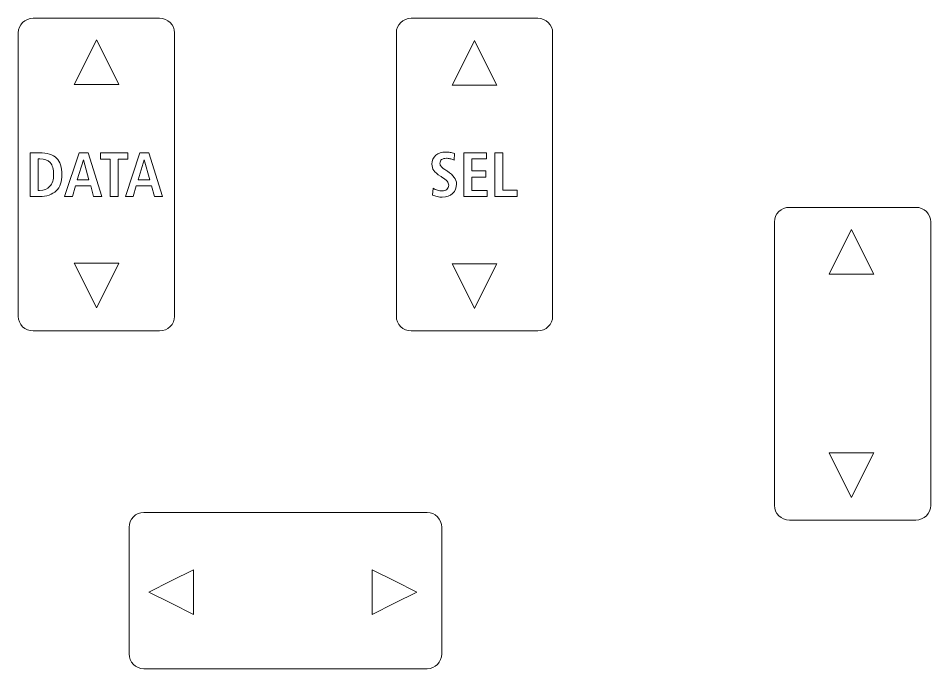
# Model space of a CAD drawing. Header units: millimetres. Extents: x -419 to 398, y -93 to 96.
# Drawn here: x -222.1 to -160.8, y 9.8 to 53.5 of the extents above; entities that cross this region are included whole.
import ezdxf

# ---------------------------------------------------------------- set-up
doc = ezdxf.new("R2010")
doc.units = ezdxf.units.MM
doc.header["$MEASUREMENT"] = 0
doc.layers.add('Master Desktop', color=7, linetype='Continuous', plot=False)

msp = doc.modelspace()

# ---------------------------------------------------------------- linework, layer by layer
at = {"layer": 'Master Desktop', "color": 250, "lineweight": 9}
for points in [[(-212.6471, 32.5133), (-212.6471, 32.5133), (-221.1469, 32.5133), (-221.1469, 32.5133), (-221.1469, 32.5133), (-221.4119, 32.5132), (-221.6662, 32.6159), (-221.8537, 32.7988), (-221.8537, 32.7988), (-222.0413, 32.9817), (-222.1467, 33.2312), (-222.1469, 33.49), (-222.1469, 33.49), (-222.1469, 33.49), (-222.1469, 52.5364), (-222.1469, 52.5364), (-222.1469, 52.5364), (-222.147, 52.7953), (-222.0419, 53.0436), (-221.8546, 53.2268), (-221.8546, 53.2268), (-221.6673, 53.41), (-221.4119, 53.513), (-221.1469, 53.5131), (-221.1469, 53.5131), (-221.1469, 53.5131), (-212.6471, 53.5131), (-212.6471, 53.5131), (-212.6471, 53.5131), (-212.382, 53.5133), (-212.1278, 53.4106), (-211.9402, 53.2277), (-211.9402, 53.2277), (-211.7527, 53.0448), (-211.6472, 52.7953), (-211.6471, 52.5364), (-211.6471, 52.5364), (-211.6471, 52.5364), (-211.6471, 33.49), (-211.6471, 33.49), (-211.6471, 33.49), (-211.6469, 33.2312), (-211.752, 32.9828), (-211.9393, 32.7997), (-211.9393, 32.7997), (-212.1266, 32.6165), (-212.382, 32.5135), (-212.6471, 32.5133)], [(-187.2471, 32.5133), (-187.2471, 32.5133), (-195.7469, 32.5133), (-195.7469, 32.5133), (-195.7469, 32.5133), (-196.0119, 32.5132), (-196.2662, 32.6159), (-196.4537, 32.7988), (-196.4537, 32.7988), (-196.6413, 32.9817), (-196.7467, 33.2312), (-196.7469, 33.49), (-196.7469, 33.49), (-196.7469, 33.49), (-196.7469, 52.5364), (-196.7469, 52.5364), (-196.7469, 52.5364), (-196.747, 52.7953), (-196.6419, 53.0436), (-196.4546, 53.2268), (-196.4546, 53.2268), (-196.2673, 53.41), (-196.0119, 53.513), (-195.7469, 53.5131), (-195.7469, 53.5131), (-195.7469, 53.5131), (-187.2471, 53.5131), (-187.2471, 53.5131), (-187.2471, 53.5131), (-186.982, 53.5133), (-186.7278, 53.4106), (-186.5402, 53.2277), (-186.5402, 53.2277), (-186.3527, 53.0448), (-186.2472, 52.7953), (-186.2471, 52.5364), (-186.2471, 52.5364), (-186.2471, 52.5364), (-186.2471, 33.49), (-186.2471, 33.49), (-186.2471, 33.49), (-186.2469, 33.2312), (-186.352, 32.9828), (-186.5393, 32.7997), (-186.5393, 32.7997), (-186.7266, 32.6165), (-186.982, 32.5135), (-187.2471, 32.5133)], [(-161.8471, 19.8133), (-161.8471, 19.8133), (-170.3469, 19.8133), (-170.3469, 19.8133), (-170.3469, 19.8133), (-170.6119, 19.8132), (-170.8662, 19.9159), (-171.0537, 20.0988), (-171.0537, 20.0988), (-171.2413, 20.2817), (-171.3467, 20.5312), (-171.3469, 20.79), (-171.3469, 20.79), (-171.3469, 20.79), (-171.3469, 39.8364), (-171.3469, 39.8364), (-171.3469, 39.8364), (-171.347, 40.0953), (-171.2419, 40.3436), (-171.0546, 40.5268), (-171.0546, 40.5268), (-170.8673, 40.71), (-170.6119, 40.813), (-170.3469, 40.8131), (-170.3469, 40.8131), (-170.3469, 40.8131), (-161.8471, 40.8131), (-161.8471, 40.8131), (-161.8471, 40.8131), (-161.582, 40.8133), (-161.3278, 40.7106), (-161.1402, 40.5277), (-161.1402, 40.5277), (-160.9527, 40.3448), (-160.8472, 40.0953), (-160.8471, 39.8364), (-160.8471, 39.8364), (-160.8471, 39.8364), (-160.8471, 20.79), (-160.8471, 20.79), (-160.8471, 20.79), (-160.8469, 20.5312), (-160.952, 20.2828), (-161.1393, 20.0997), (-161.1393, 20.0997), (-161.3266, 19.9165), (-161.582, 19.8135), (-161.8471, 19.8133)], [(-214.6969, 10.8233), (-214.6969, 10.8233), (-214.6969, 19.3231), (-214.6969, 19.3231), (-214.6969, 19.3231), (-214.697, 19.5881), (-214.5943, 19.8424), (-214.4114, 20.0299), (-214.4114, 20.0299), (-214.2285, 20.2175), (-213.979, 20.3229), (-213.7202, 20.3231), (-213.7202, 20.3231), (-213.7202, 20.3231), (-194.6738, 20.3231), (-194.6738, 20.3231), (-194.6738, 20.3231), (-194.4149, 20.3232), (-194.1666, 20.2181), (-193.9834, 20.0308), (-193.9834, 20.0308), (-193.8002, 19.8435), (-193.6972, 19.5881), (-193.6971, 19.3231), (-193.6971, 19.3231), (-193.6971, 19.3231), (-193.6971, 10.8233), (-193.6971, 10.8233), (-193.6971, 10.8233), (-193.6969, 10.5582), (-193.7996, 10.304), (-193.9825, 10.1164), (-193.9825, 10.1164), (-194.1654, 9.9289), (-194.4149, 9.8234), (-194.6738, 9.8233), (-194.6738, 9.8233), (-194.6738, 9.8233), (-213.7202, 9.8233), (-213.7202, 9.8233), (-213.7202, 9.8233), (-213.979, 9.8231), (-214.2274, 9.9282), (-214.4105, 10.1155), (-214.4105, 10.1155), (-214.5937, 10.3028), (-214.6967, 10.5582), (-214.6969, 10.8233)]]:
    msp.add_open_spline(points, degree=3, knots=[0, 0, 0, 0, 0.0769231, 0.0769231, 0.0769231, 0.0769231, 0.1538462, 0.1538462, 0.1538462, 0.1538462, 0.2307692, 0.2307692, 0.2307692, 0.2307692, 0.3076923, 0.3076923, 0.3076923, 0.3076923, 0.3846154, 0.3846154, 0.3846154, 0.3846154, 0.4615385, 0.4615385, 0.4615385, 0.4615385, 0.5384615, 0.5384615, 0.5384615, 0.5384615, 0.6153846, 0.6153846, 0.6153846, 0.6153846, 0.6923077, 0.6923077, 0.6923077, 0.6923077, 0.7692308, 0.7692308, 0.7692308, 0.7692308, 0.8461538, 0.8461538, 0.8461538, 0.8461538, 1, 1, 1, 1], dxfattribs=at)
at = {"layer": 'Master Desktop', "color": 240, "lineweight": 9}
for points, knots in [([(-216.8893, 52.0714), (-216.8893, 52.0714), (-216.1393, 50.5715), (-216.1393, 50.5715), (-216.1393, 50.5715), (-216.1393, 50.5715), (-215.3893, 49.0714), (-215.3893, 49.0714), (-215.3893, 49.0714), (-215.3893, 49.0714), (-216.8893, 49.0714), (-216.8893, 49.0714), (-216.8893, 49.0714), (-216.8893, 49.0714), (-218.3893, 49.0714), (-218.3893, 49.0714), (-218.3893, 49.0714), (-218.3893, 49.0714), (-217.6393, 50.5715), (-217.6393, 50.5715), (-217.6393, 50.5715), (-217.6393, 50.5715), (-216.8893, 52.0714), (-216.8893, 52.0714)], [0, 0, 0, 0, 0.1428571, 0.1428571, 0.1428571, 0.1428571, 0.2857143, 0.2857143, 0.2857143, 0.2857143, 0.4285714, 0.4285714, 0.4285714, 0.4285714, 0.5714286, 0.5714286, 0.5714286, 0.5714286, 0.7142857, 0.7142857, 0.7142857, 0.7142857, 1, 1, 1, 1]), ([(-191.497, 52.0132), (-191.497, 52.0132), (-190.747, 50.5133), (-190.747, 50.5133), (-190.747, 50.5133), (-190.747, 50.5133), (-189.997, 49.0132), (-189.997, 49.0132), (-189.997, 49.0132), (-189.997, 49.0132), (-191.497, 49.0132), (-191.497, 49.0132), (-191.497, 49.0132), (-191.497, 49.0132), (-192.997, 49.0132), (-192.997, 49.0132), (-192.997, 49.0132), (-192.997, 49.0132), (-192.247, 50.5133), (-192.247, 50.5133), (-192.247, 50.5133), (-192.247, 50.5133), (-191.497, 52.0132), (-191.497, 52.0132)], [0, 0, 0, 0, 0.1428571, 0.1428571, 0.1428571, 0.1428571, 0.2857143, 0.2857143, 0.2857143, 0.2857143, 0.4285714, 0.4285714, 0.4285714, 0.4285714, 0.5714286, 0.5714286, 0.5714286, 0.5714286, 0.7142857, 0.7142857, 0.7142857, 0.7142857, 1, 1, 1, 1]), ([(-221.3458, 44.4822), (-221.3458, 44.4822), (-220.7193, 44.4822), (-220.7193, 44.4822), (-220.7193, 44.4822), (-220.205, 44.4822), (-219.8247, 44.3623), (-219.5784, 44.1224), (-219.5784, 44.1224), (-219.3315, 43.8825), (-219.208, 43.5135), (-219.208, 43.0147), (-219.208, 43.0147), (-219.208, 42.5377), (-219.3378, 42.1729), (-219.5968, 41.9218), (-219.5968, 41.9218), (-219.8557, 41.6699), (-220.2304, 41.5443), (-220.7193, 41.5443), (-220.7193, 41.5443), (-220.7193, 41.5443), (-221.3458, 41.5443), (-221.3458, 41.5443), (-221.3458, 41.5443), (-221.3458, 41.5443), (-221.3458, 44.4822), (-221.3458, 44.4822)], [0, 0, 0, 0, 0.125, 0.125, 0.125, 0.125, 0.25, 0.25, 0.25, 0.25, 0.375, 0.375, 0.375, 0.375, 0.5, 0.5, 0.5, 0.5, 0.625, 0.625, 0.625, 0.625, 0.75, 0.75, 0.75, 0.75, 1, 1, 1, 1]), ([(-218.0643, 44.4822), (-218.0643, 44.4822), (-217.4547, 44.4822), (-217.4547, 44.4822), (-217.4547, 44.4822), (-217.4547, 44.4822), (-216.5326, 41.5443), (-216.5326, 41.5443), (-216.5326, 41.5443), (-216.5326, 41.5443), (-217.0864, 41.5443), (-217.0864, 41.5443), (-217.0864, 41.5443), (-217.0864, 41.5443), (-217.2812, 42.2555), (-217.2812, 42.2555), (-217.2812, 42.2555), (-217.2812, 42.2555), (-218.3063, 42.2555), (-218.3063, 42.2555), (-218.3063, 42.2555), (-218.3063, 42.2555), (-218.5088, 41.5443), (-218.5088, 41.5443), (-218.5088, 41.5443), (-218.5088, 41.5443), (-219.0302, 41.5443), (-219.0302, 41.5443), (-219.0302, 41.5443), (-219.0302, 41.5443), (-218.0643, 44.4822), (-218.0643, 44.4822)], [0, 0, 0, 0, 0.1111111, 0.1111111, 0.1111111, 0.1111111, 0.2222222, 0.2222222, 0.2222222, 0.2222222, 0.3333333, 0.3333333, 0.3333333, 0.3333333, 0.4444444, 0.4444444, 0.4444444, 0.4444444, 0.5555556, 0.5555556, 0.5555556, 0.5555556, 0.6666667, 0.6666667, 0.6666667, 0.6666667, 0.7777778, 0.7777778, 0.7777778, 0.7777778, 1, 1, 1, 1]), ([(-216.6159, 44.4822), (-216.6159, 44.4822), (-214.7744, 44.4822), (-214.7744, 44.4822), (-214.7744, 44.4822), (-214.7744, 44.4822), (-214.7744, 44.0589), (-214.7744, 44.0589), (-214.7744, 44.0589), (-214.7744, 44.0589), (-215.4306, 44.0589), (-215.4306, 44.0589), (-215.4306, 44.0589), (-215.4306, 44.0589), (-215.4306, 41.5443), (-215.4306, 41.5443), (-215.4306, 41.5443), (-215.4306, 41.5443), (-215.964, 41.5443), (-215.964, 41.5443), (-215.964, 41.5443), (-215.964, 41.5443), (-215.964, 44.0589), (-215.964, 44.0589), (-215.964, 44.0589), (-215.964, 44.0589), (-216.6159, 44.0589), (-216.6159, 44.0589), (-216.6159, 44.0589), (-216.6159, 44.0589), (-216.6159, 44.4822), (-216.6159, 44.4822)], [0, 0, 0, 0, 0.1111111, 0.1111111, 0.1111111, 0.1111111, 0.2222222, 0.2222222, 0.2222222, 0.2222222, 0.3333333, 0.3333333, 0.3333333, 0.3333333, 0.4444444, 0.4444444, 0.4444444, 0.4444444, 0.5555556, 0.5555556, 0.5555556, 0.5555556, 0.6666667, 0.6666667, 0.6666667, 0.6666667, 0.7777778, 0.7777778, 0.7777778, 0.7777778, 1, 1, 1, 1]), ([(-213.9799, 44.4822), (-213.9799, 44.4822), (-213.3703, 44.4822), (-213.3703, 44.4822), (-213.3703, 44.4822), (-213.3703, 44.4822), (-212.4482, 41.5443), (-212.4482, 41.5443), (-212.4482, 41.5443), (-212.4482, 41.5443), (-213.002, 41.5443), (-213.002, 41.5443), (-213.002, 41.5443), (-213.002, 41.5443), (-213.1968, 42.2555), (-213.1968, 42.2555), (-213.1968, 42.2555), (-213.1968, 42.2555), (-214.2219, 42.2555), (-214.2219, 42.2555), (-214.2219, 42.2555), (-214.2219, 42.2555), (-214.4244, 41.5443), (-214.4244, 41.5443), (-214.4244, 41.5443), (-214.4244, 41.5443), (-214.9458, 41.5443), (-214.9458, 41.5443), (-214.9458, 41.5443), (-214.9458, 41.5443), (-213.9799, 44.4822), (-213.9799, 44.4822)], [0, 0, 0, 0, 0.1111111, 0.1111111, 0.1111111, 0.1111111, 0.2222222, 0.2222222, 0.2222222, 0.2222222, 0.3333333, 0.3333333, 0.3333333, 0.3333333, 0.4444444, 0.4444444, 0.4444444, 0.4444444, 0.5555556, 0.5555556, 0.5555556, 0.5555556, 0.6666667, 0.6666667, 0.6666667, 0.6666667, 0.7777778, 0.7777778, 0.7777778, 0.7777778, 1, 1, 1, 1]), ([(-192.8464, 44.4356), (-192.8464, 44.4356), (-192.8711, 43.9876), (-192.8711, 43.9876), (-192.8711, 43.9876), (-192.9677, 44.0278), (-193.0588, 44.0582), (-193.1441, 44.0786), (-193.1441, 44.0786), (-193.2295, 44.0991), (-193.3092, 44.1097), (-193.3833, 44.1097), (-193.3833, 44.1097), (-193.5223, 44.1097), (-193.6295, 44.08), (-193.7036, 44.0208), (-193.7036, 44.0208), (-193.7777, 43.9615), (-193.8151, 43.8768), (-193.8151, 43.7668), (-193.8151, 43.7668), (-193.8151, 43.6856), (-193.7876, 43.6116), (-193.7333, 43.5452), (-193.7333, 43.5452), (-193.6789, 43.4796), (-193.5562, 43.3865), (-193.365, 43.2665), (-193.365, 43.2665), (-193.365, 43.2665), (-193.3219, 43.2397), (-193.3219, 43.2397), (-193.3219, 43.2397), (-192.9085, 42.9766), (-192.7017, 42.6915), (-192.7017, 42.3839), (-192.7017, 42.3839), (-192.7017, 42.12), (-192.7899, 41.9055), (-192.9663, 41.7426), (-192.9663, 41.7426), (-193.1427, 41.5796), (-193.3734, 41.4977), (-193.6585, 41.4977), (-193.6585, 41.4977), (-193.7756, 41.4977), (-193.892, 41.5104), (-194.007, 41.5351), (-194.007, 41.5351), (-194.122, 41.5598), (-194.2271, 41.5944), (-194.3238, 41.6381), (-194.3238, 41.6381), (-194.3238, 41.6381), (-194.2843, 42.0904), (-194.2843, 42.0904), (-194.2843, 42.0904), (-194.1813, 42.0325), (-194.0797, 41.9895), (-193.9795, 41.9606), (-193.9795, 41.9606), (-193.88, 41.9316), (-193.7812, 41.9168), (-193.6832, 41.9168), (-193.6832, 41.9168), (-193.5442, 41.9168), (-193.4341, 41.9507), (-193.353, 42.0191), (-193.353, 42.0191), (-193.2718, 42.0876), (-193.2309, 42.1786), (-193.2309, 42.2929), (-193.2309, 42.2929), (-193.2309, 42.4721), (-193.3812, 42.6548), (-193.6811, 42.8404), (-193.6811, 42.8404), (-193.7248, 42.8679), (-193.758, 42.8891), (-193.7798, 42.9025), (-193.7798, 42.9025), (-194.0021, 43.0429), (-194.1538, 43.1727), (-194.2349, 43.2919), (-194.2349, 43.2919), (-194.316, 43.4112), (-194.357, 43.553), (-194.357, 43.7167), (-194.357, 43.7167), (-194.357, 43.965), (-194.273, 44.1619), (-194.1051, 44.3086), (-194.1051, 44.3086), (-193.9372, 44.4554), (-193.7086, 44.5288), (-193.4207, 44.5288), (-193.4207, 44.5288), (-193.3262, 44.5288), (-193.2295, 44.521), (-193.1328, 44.5048), (-193.1328, 44.5048), (-193.0355, 44.4893), (-192.9402, 44.466), (-192.8464, 44.4356)], [0, 0, 0, 0, 0.037037, 0.037037, 0.037037, 0.037037, 0.0740741, 0.0740741, 0.0740741, 0.0740741, 0.1111111, 0.1111111, 0.1111111, 0.1111111, 0.1481481, 0.1481481, 0.1481481, 0.1481481, 0.1851852, 0.1851852, 0.1851852, 0.1851852, 0.2222222, 0.2222222, 0.2222222, 0.2222222, 0.2592593, 0.2592593, 0.2592593, 0.2592593, 0.2962963, 0.2962963, 0.2962963, 0.2962963, 0.3333333, 0.3333333, 0.3333333, 0.3333333, 0.3703704, 0.3703704, 0.3703704, 0.3703704, 0.4074074, 0.4074074, 0.4074074, 0.4074074, 0.4444444, 0.4444444, 0.4444444, 0.4444444, 0.4814815, 0.4814815, 0.4814815, 0.4814815, 0.5185185, 0.5185185, 0.5185185, 0.5185185, 0.5555556, 0.5555556, 0.5555556, 0.5555556, 0.5925926, 0.5925926, 0.5925926, 0.5925926, 0.6296296, 0.6296296, 0.6296296, 0.6296296, 0.6666667, 0.6666667, 0.6666667, 0.6666667, 0.7037037, 0.7037037, 0.7037037, 0.7037037, 0.7407407, 0.7407407, 0.7407407, 0.7407407, 0.7777778, 0.7777778, 0.7777778, 0.7777778, 0.8148148, 0.8148148, 0.8148148, 0.8148148, 0.8518519, 0.8518519, 0.8518519, 0.8518519, 0.8888889, 0.8888889, 0.8888889, 0.8888889, 0.9259259, 0.9259259, 0.9259259, 0.9259259, 1, 1, 1, 1]), ([(-192.2064, 44.4822), (-192.2064, 44.4822), (-190.6909, 44.4822), (-190.6909, 44.4822), (-190.6909, 44.4822), (-190.6909, 44.4822), (-190.6909, 44.0758), (-190.6909, 44.0758), (-190.6909, 44.0758), (-190.6909, 44.0758), (-191.6773, 44.0758), (-191.6773, 44.0758), (-191.6773, 44.0758), (-191.6773, 44.0758), (-191.6773, 43.2546), (-191.6773, 43.2546), (-191.6773, 43.2546), (-191.6773, 43.2546), (-190.7459, 43.2546), (-190.7459, 43.2546), (-190.7459, 43.2546), (-190.7459, 43.2546), (-190.7459, 42.8482), (-190.7459, 42.8482), (-190.7459, 42.8482), (-190.7459, 42.8482), (-191.6773, 42.8482), (-191.6773, 42.8482), (-191.6773, 42.8482), (-191.6773, 42.8482), (-191.6773, 41.9507), (-191.6773, 41.9507), (-191.6773, 41.9507), (-191.6773, 41.9507), (-190.6443, 41.9507), (-190.6443, 41.9507), (-190.6443, 41.9507), (-190.6443, 41.9507), (-190.6443, 41.5443), (-190.6443, 41.5443), (-190.6443, 41.5443), (-190.6443, 41.5443), (-192.2064, 41.5443), (-192.2064, 41.5443), (-192.2064, 41.5443), (-192.2064, 41.5443), (-192.2064, 44.4822), (-192.2064, 44.4822)], [0, 0, 0, 0, 0.0769231, 0.0769231, 0.0769231, 0.0769231, 0.1538462, 0.1538462, 0.1538462, 0.1538462, 0.2307692, 0.2307692, 0.2307692, 0.2307692, 0.3076923, 0.3076923, 0.3076923, 0.3076923, 0.3846154, 0.3846154, 0.3846154, 0.3846154, 0.4615385, 0.4615385, 0.4615385, 0.4615385, 0.5384615, 0.5384615, 0.5384615, 0.5384615, 0.6153846, 0.6153846, 0.6153846, 0.6153846, 0.6923077, 0.6923077, 0.6923077, 0.6923077, 0.7692308, 0.7692308, 0.7692308, 0.7692308, 0.8461538, 0.8461538, 0.8461538, 0.8461538, 1, 1, 1, 1]), ([(-190.1271, 44.4822), (-190.1271, 44.4822), (-189.598, 44.4822), (-189.598, 44.4822), (-189.598, 44.4822), (-189.598, 44.4822), (-189.598, 41.9761), (-189.598, 41.9761), (-189.598, 41.9761), (-189.598, 41.9761), (-188.637, 41.9761), (-188.637, 41.9761), (-188.637, 41.9761), (-188.637, 41.9761), (-188.637, 41.5443), (-188.637, 41.5443), (-188.637, 41.5443), (-188.637, 41.5443), (-190.1271, 41.5443), (-190.1271, 41.5443), (-190.1271, 41.5443), (-190.1271, 41.5443), (-190.1271, 44.4822), (-190.1271, 44.4822)], [0, 0, 0, 0, 0.1428571, 0.1428571, 0.1428571, 0.1428571, 0.2857143, 0.2857143, 0.2857143, 0.2857143, 0.4285714, 0.4285714, 0.4285714, 0.4285714, 0.5714286, 0.5714286, 0.5714286, 0.5714286, 0.7142857, 0.7142857, 0.7142857, 0.7142857, 1, 1, 1, 1]), ([(-220.8167, 44.0758), (-220.8167, 44.0758), (-220.8167, 41.9507), (-220.8167, 41.9507), (-220.8167, 41.9507), (-220.8167, 41.9507), (-220.7151, 41.9507), (-220.7151, 41.9507), (-220.7151, 41.9507), (-220.4131, 41.9507), (-220.1803, 42.0424), (-220.0166, 42.2266), (-220.0166, 42.2266), (-219.8529, 42.4107), (-219.771, 42.6732), (-219.771, 43.0133), (-219.771, 43.0133), (-219.771, 43.3731), (-219.8465, 43.6398), (-219.9975, 43.8141), (-219.9975, 43.8141), (-220.1492, 43.9883), (-220.3813, 44.0758), (-220.6946, 44.0758), (-220.6946, 44.0758), (-220.6946, 44.0758), (-220.8167, 44.0758), (-220.8167, 44.0758)], [0, 0, 0, 0, 0.125, 0.125, 0.125, 0.125, 0.25, 0.25, 0.25, 0.25, 0.375, 0.375, 0.375, 0.375, 0.5, 0.5, 0.5, 0.5, 0.625, 0.625, 0.625, 0.625, 0.75, 0.75, 0.75, 0.75, 1, 1, 1, 1]), ([(-217.7729, 44.0003), (-217.7729, 44.0003), (-218.18, 42.6704), (-218.18, 42.6704), (-218.18, 42.6704), (-218.18, 42.6704), (-217.3969, 42.6704), (-217.3969, 42.6704), (-217.3969, 42.6704), (-217.3969, 42.6704), (-217.7729, 44.0003), (-217.7729, 44.0003)], [0, 0, 0, 0, 0.25, 0.25, 0.25, 0.25, 0.5, 0.5, 0.5, 0.5, 1, 1, 1, 1]), ([(-213.6885, 44.0003), (-213.6885, 44.0003), (-214.0956, 42.6704), (-214.0956, 42.6704), (-214.0956, 42.6704), (-214.0956, 42.6704), (-213.3125, 42.6704), (-213.3125, 42.6704), (-213.3125, 42.6704), (-213.3125, 42.6704), (-213.6885, 44.0003), (-213.6885, 44.0003)], [0, 0, 0, 0, 0.25, 0.25, 0.25, 0.25, 0.5, 0.5, 0.5, 0.5, 1, 1, 1, 1]), ([(-166.1774, 39.3273), (-166.1774, 39.3273), (-165.4274, 37.8274), (-165.4274, 37.8274), (-165.4274, 37.8274), (-165.4274, 37.8274), (-164.6774, 36.3273), (-164.6774, 36.3273), (-164.6774, 36.3273), (-164.6774, 36.3273), (-166.1774, 36.3273), (-166.1774, 36.3273), (-166.1774, 36.3273), (-166.1774, 36.3273), (-167.6774, 36.3273), (-167.6774, 36.3273), (-167.6774, 36.3273), (-167.6774, 36.3273), (-166.9274, 37.8274), (-166.9274, 37.8274), (-166.9274, 37.8274), (-166.9274, 37.8274), (-166.1774, 39.3273), (-166.1774, 39.3273)], [0, 0, 0, 0, 0.1428571, 0.1428571, 0.1428571, 0.1428571, 0.2857143, 0.2857143, 0.2857143, 0.2857143, 0.4285714, 0.4285714, 0.4285714, 0.4285714, 0.5714286, 0.5714286, 0.5714286, 0.5714286, 0.7142857, 0.7142857, 0.7142857, 0.7142857, 1, 1, 1, 1]), ([(-216.8893, 34.0714), (-216.8893, 34.0714), (-216.1393, 35.5713), (-216.1393, 35.5713), (-216.1393, 35.5713), (-216.1393, 35.5713), (-215.3893, 37.0714), (-215.3893, 37.0714), (-215.3893, 37.0714), (-215.3893, 37.0714), (-216.8893, 37.0714), (-216.8893, 37.0714), (-216.8893, 37.0714), (-216.8893, 37.0714), (-218.3893, 37.0714), (-218.3893, 37.0714), (-218.3893, 37.0714), (-218.3893, 37.0714), (-217.6393, 35.5713), (-217.6393, 35.5713), (-217.6393, 35.5713), (-217.6393, 35.5713), (-216.8893, 34.0714), (-216.8893, 34.0714)], [0, 0, 0, 0, 0.1428571, 0.1428571, 0.1428571, 0.1428571, 0.2857143, 0.2857143, 0.2857143, 0.2857143, 0.4285714, 0.4285714, 0.4285714, 0.4285714, 0.5714286, 0.5714286, 0.5714286, 0.5714286, 0.7142857, 0.7142857, 0.7142857, 0.7142857, 1, 1, 1, 1]), ([(-191.497, 34.0132), (-191.497, 34.0132), (-190.747, 35.5131), (-190.747, 35.5131), (-190.747, 35.5131), (-190.747, 35.5131), (-189.997, 37.0132), (-189.997, 37.0132), (-189.997, 37.0132), (-189.997, 37.0132), (-191.497, 37.0132), (-191.497, 37.0132), (-191.497, 37.0132), (-191.497, 37.0132), (-192.997, 37.0132), (-192.997, 37.0132), (-192.997, 37.0132), (-192.997, 37.0132), (-192.247, 35.5131), (-192.247, 35.5131), (-192.247, 35.5131), (-192.247, 35.5131), (-191.497, 34.0132), (-191.497, 34.0132)], [0, 0, 0, 0, 0.1428571, 0.1428571, 0.1428571, 0.1428571, 0.2857143, 0.2857143, 0.2857143, 0.2857143, 0.4285714, 0.4285714, 0.4285714, 0.4285714, 0.5714286, 0.5714286, 0.5714286, 0.5714286, 0.7142857, 0.7142857, 0.7142857, 0.7142857, 1, 1, 1, 1]), ([(-166.1774, 21.3273), (-166.1774, 21.3273), (-165.4274, 22.8272), (-165.4274, 22.8272), (-165.4274, 22.8272), (-165.4274, 22.8272), (-164.6774, 24.3273), (-164.6774, 24.3273), (-164.6774, 24.3273), (-164.6774, 24.3273), (-166.1774, 24.3273), (-166.1774, 24.3273), (-166.1774, 24.3273), (-166.1774, 24.3273), (-167.6774, 24.3273), (-167.6774, 24.3273), (-167.6774, 24.3273), (-167.6774, 24.3273), (-166.9274, 22.8272), (-166.9274, 22.8272), (-166.9274, 22.8272), (-166.9274, 22.8272), (-166.1774, 21.3273), (-166.1774, 21.3273)], [0, 0, 0, 0, 0.1428571, 0.1428571, 0.1428571, 0.1428571, 0.2857143, 0.2857143, 0.2857143, 0.2857143, 0.4285714, 0.4285714, 0.4285714, 0.4285714, 0.5714286, 0.5714286, 0.5714286, 0.5714286, 0.7142857, 0.7142857, 0.7142857, 0.7142857, 1, 1, 1, 1]), ([(-213.3789, 14.9707), (-213.3789, 14.9707), (-211.879, 15.7207), (-211.879, 15.7207), (-211.879, 15.7207), (-211.879, 15.7207), (-210.3789, 16.4707), (-210.3789, 16.4707), (-210.3789, 16.4707), (-210.3789, 16.4707), (-210.3789, 14.9707), (-210.3789, 14.9707), (-210.3789, 14.9707), (-210.3789, 14.9707), (-210.3789, 13.4707), (-210.3789, 13.4707), (-210.3789, 13.4707), (-210.3789, 13.4707), (-211.879, 14.2207), (-211.879, 14.2207), (-211.879, 14.2207), (-211.879, 14.2207), (-213.3789, 14.9707), (-213.3789, 14.9707)], [0, 0, 0, 0, 0.1428571, 0.1428571, 0.1428571, 0.1428571, 0.2857143, 0.2857143, 0.2857143, 0.2857143, 0.4285714, 0.4285714, 0.4285714, 0.4285714, 0.5714286, 0.5714286, 0.5714286, 0.5714286, 0.7142857, 0.7142857, 0.7142857, 0.7142857, 1, 1, 1, 1]), ([(-195.3789, 14.9707), (-195.3789, 14.9707), (-196.8788, 15.7207), (-196.8788, 15.7207), (-196.8788, 15.7207), (-196.8788, 15.7207), (-198.3789, 16.4707), (-198.3789, 16.4707), (-198.3789, 16.4707), (-198.3789, 16.4707), (-198.3789, 14.9707), (-198.3789, 14.9707), (-198.3789, 14.9707), (-198.3789, 14.9707), (-198.3789, 13.4707), (-198.3789, 13.4707), (-198.3789, 13.4707), (-198.3789, 13.4707), (-196.8788, 14.2207), (-196.8788, 14.2207), (-196.8788, 14.2207), (-196.8788, 14.2207), (-195.3789, 14.9707), (-195.3789, 14.9707)], [0, 0, 0, 0, 0.1428571, 0.1428571, 0.1428571, 0.1428571, 0.2857143, 0.2857143, 0.2857143, 0.2857143, 0.4285714, 0.4285714, 0.4285714, 0.4285714, 0.5714286, 0.5714286, 0.5714286, 0.5714286, 0.7142857, 0.7142857, 0.7142857, 0.7142857, 1, 1, 1, 1])]:
    msp.add_open_spline(points, degree=3, knots=knots, dxfattribs=at)

doc.saveas('drawing.dxf')
